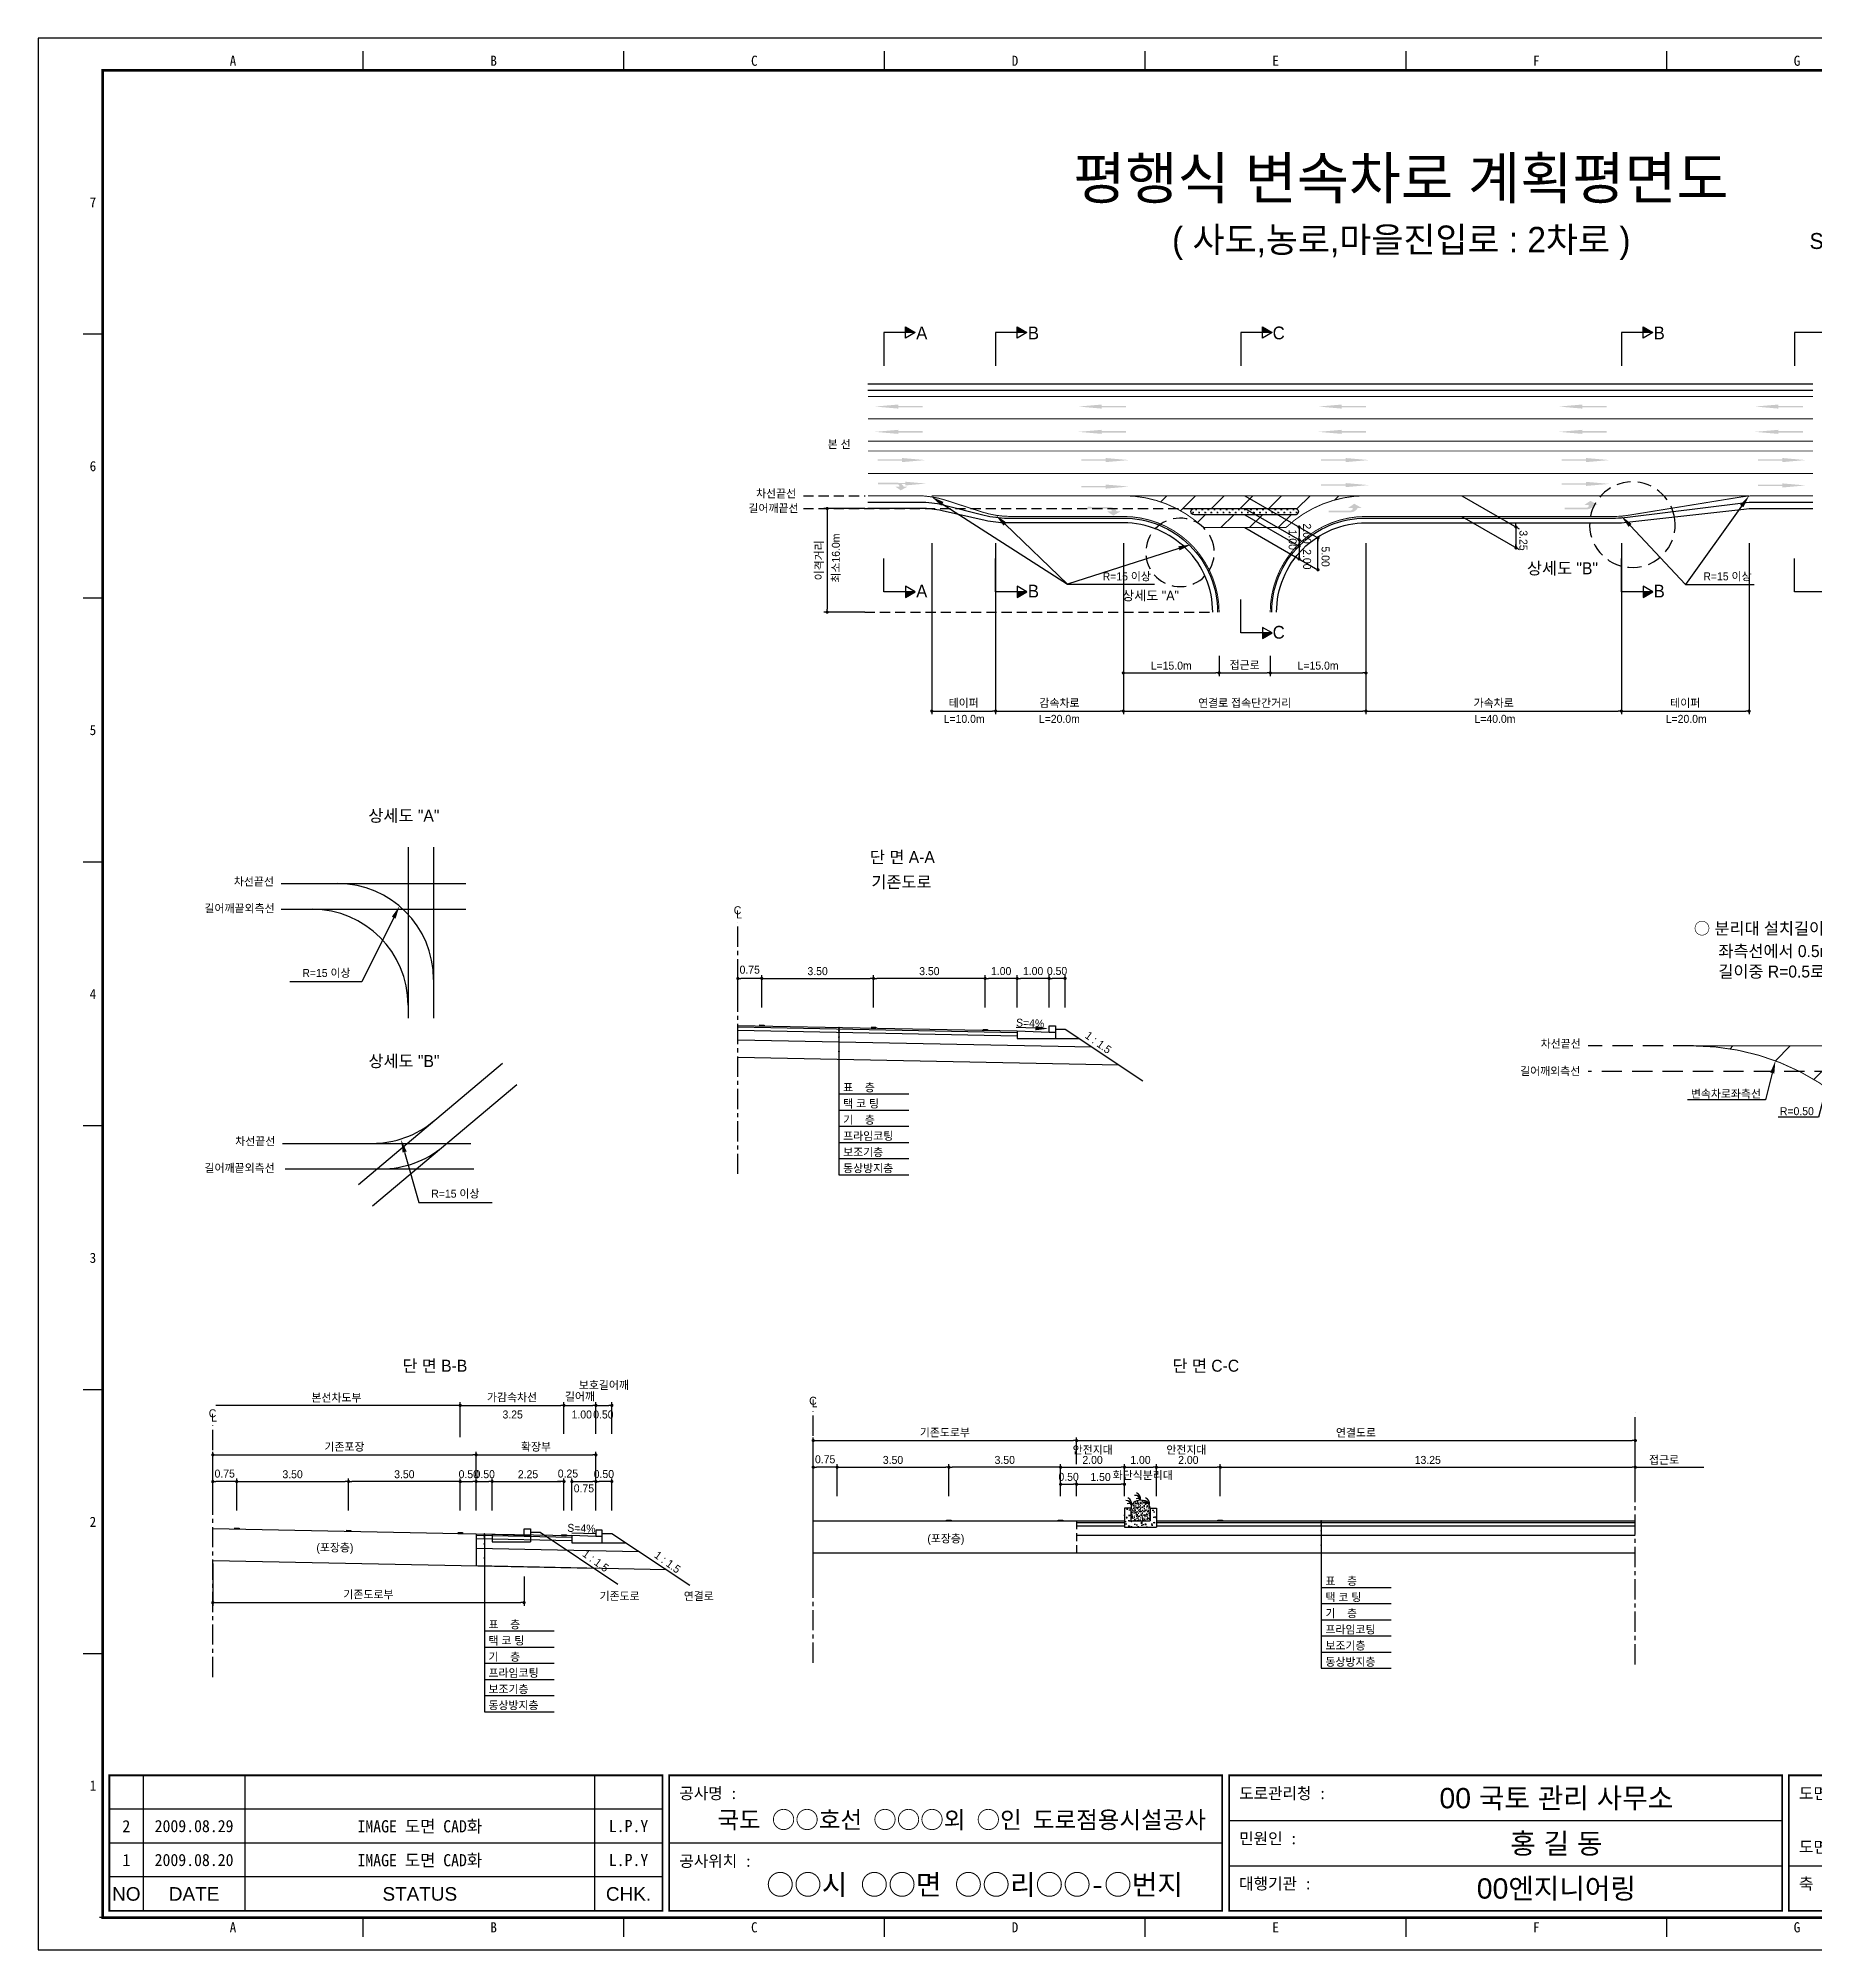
# Model space of a CAD drawing. Header units: millimetres. Extents: x 454 to 878, y -2 to 298.
# Drawn here: x 454.2 to 732.4, y -1.8 to 297.6 of the extents above; entities that cross this region are included whole.
import ezdxf
from ezdxf.enums import TextEntityAlignment as Align

# ---------------------------------------------------------------- set-up
doc = ezdxf.new("R2010")
doc.units = ezdxf.units.MM
doc.linetypes.add('CENTER', pattern=[50.8, 31.75, -6.35, 6.35, -6.35])
doc.linetypes.add('HIDDEN', pattern=[9.525, 6.35, -3.175])
for name, color, linetype in [('CC-GSTR-0004', 4, 'Continuous'), ('CM-LANE-0030', 30, 'Continuous'), ('CZ-DIMT-0002', 7, 'Continuous'), ('CZ-EXST-0002', 1, 'Continuous'), ('CZ-LIN1-0007', 7, 'Continuous'), ('CZ-LIN2-0003', 3, 'Continuous'), ('CZ-LINE-0001', 7, 'Continuous'), ('CZ-TEXT-BOX0', 7, 'Continuous'), ('TITLE', 7, 'Continuous')]:
    doc.layers.add(name, color=color, linetype=linetype)
doc.styles.add('견고딕', font='arial.ttf')
doc.styles.add('돋움', font='')
doc.styles.add('돋음체', font='')
doc.styles.get('돋움').set_extended_font_data('Dotum')
doc.styles.get('돋음체').set_extended_font_data('DotumChe')

# ---------------------------------------------------------------- blocks, each defined once
blk = doc.blocks.new('_Dot')
at = {"color": 0, "linetype": 'ByBlock', "lineweight": -2}
blk.add_line((-0.5, 0), (-1, 0), dxfattribs=at)
at = {"color": 0, "linetype": 'ByBlock', "const_width": 0.5}
blk.add_lwpolyline([(-0.25, 0, 1), (0.25, 0, 1)], format="xyb", close=True, dxfattribs=at)

msp = doc.modelspace()

# ---------------------------------------------------------------- hatches: boundary and pattern name
at = {"layer": 'CM-LANE-0030'}
h = msp.add_hatch(dxfattribs=at)
h.set_pattern_fill('ANSI31', color=256, style=0)
h.set_pattern_definition([(45, (-1037.6575, 456.7066), (-2.245064, 2.245064), [])])
h.paths.add_polyline_path([(624.12, 225.97, -0.191871), (636.67, 220.97), (649.57, 220.97, -0.191871), (662.12, 225.97)])
h.paths.add_polyline_path([(651.34, 223.07, 0.002096), (651.21, 222.97), (635.19, 222.97, -1), (635.19, 223.97), (651.05, 223.97, -0.732581)], flags=16)
h = msp.add_hatch(dxfattribs=at)
h.set_pattern_fill('ANSI31', color=256, scale=2, style=0)
h.set_pattern_definition([(45, (-566.4804, 595.911), (-4.490128, 4.490128), [])])
h.paths.add_polyline_path([(808.31, 129.8, -0.191871), (833.41, 139.8), (713.41, 139.8, -0.191871), (738.51, 129.8)])
h.paths.add_polyline_path([(735.23, 133.8, 0.002096), (734.97, 133.99, -0.732581), (735.55, 135.8), (811.27, 135.8, -0.732581), (811.85, 133.99, 0.002096), (811.59, 133.8)], flags=16)
at = {"layer": 'CZ-EXST-0002'}
h = msp.add_hatch(dxfattribs=at)
h.set_pattern_fill('AR-CONC', color=256, scale=0.01, style=0)
h.set_pattern_definition([(50, (-483.8197, 3548.2515), (1.8218467, -0.15939086), [0.1905, -2.0955]), (355, (-483.8197, 3548.2515), (-0.3524283, 1.9105664), [0.1524, -1.6764]), (100.451, (-483.6679, 3548.2382), (1.469425, 1.7511669), [0.1619, -1.7809]), (46.1842, (-483.8197, 3548.7595), (2.7107904, -0.4204233), [0.28575, -3.14325]), (96.6356, (-483.5938, 3548.7244), (2.3740423, 2.4742556), [0.24285, -2.67135]), (351.184, (-483.8197, 3548.7595), (2.374046, 2.4742512), [0.2286, -2.5146]), (21, (-483.5657, 3548.6325), (1.5161488, -1.0226552), [0.1905, -2.0955]), (326, (-483.5657, 3548.6325), (0.6180203, 1.8418797), [0.1524, -1.6764]), (71.4514, (-483.4393, 3548.5472), (2.1341649, 0.8192286), [0.1619, -1.7809]), (37.5, (-483.8197, 3548.25146), (0.03088603, 0.84555039), [0, -1.65608, 0, -1.7018, 0, -1.68275]), (7.5, (-483.8197, 3548.2515), (0.66819663, 1.00180575), [0, -0.97028, 0, -1.61798, 0, -0.64135]), (327.5, (-484.3861, 3548.25146), (1.35590595, -0.05728744), [0, -0.635, 0, -1.9812, 0, -2.6289]), (317.5, (-484.6401, 3548.2515), (1.4812918, 0.2542649), [0, -0.8255, 0, -1.31572, 0, -1.8669])])
h.paths.add_polyline_path([(629.3, 64.41), (629.3, 67.41), (628.3, 67.41), (628.3, 65.41), (625.3, 65.41), (625.3, 67.41), (624.3, 67.41), (624.3, 64.41)])
h = msp.add_hatch(dxfattribs=at)
h.set_pattern_fill('AR-SAND', color=256, scale=0.01, style=0)
h.set_pattern_definition([(37.5, (-483.8197, 3548.25146), (-0.016000313, 0.489413237), [0, -0.38608, 0, -0.4318, 0, -0.41275]), (7.5, (-483.8197, 3548.25146), (0.44952328, 0.7168251), [0, -0.20828, 0, -0.34798, 0, -0.13335]), (327.5, (-484.1321, 3548.25146), (0.79099237, 0.001437185), [0, -0.127, 0, -0.4572, 0, -0.5969]), (317.5, (-484.1321, 3548.25146), (0.76355645, 0.22292932), [0, -0.0635, 0, -0.29972, 0, -0.3429])])
edge = h.paths.add_edge_path()
edge.add_ellipse((626.8, 67.41), major_axis=(-1.5, 0), ratio=0.829212, start_angle=180, end_angle=360)
edge.add_line((625.3, 67.41), (625.3, 65.41))
edge.add_line((625.3, 65.41), (628.3, 65.41))
edge.add_line((628.3, 65.41), (628.3, 67.41))
at = {"layer": 'CZ-LIN1-0007'}
for points in [[(588.87, 240.25), (588.87, 240.04), (592.7, 240.04), (592.7, 239.82), (588.87, 239.82), (588.87, 239.61), (585.22, 239.93)], [(620.74, 240.25), (620.74, 240.04), (624.56, 240.04), (624.56, 239.82), (620.74, 239.82), (620.74, 239.61), (617.09, 239.93)], [(658.32, 240.25), (658.32, 240.04), (662.14, 240.04), (662.14, 239.82), (658.32, 239.82), (658.32, 239.61), (654.67, 239.93)], [(695.99, 240.25), (695.99, 240.04), (699.81, 240.04), (699.81, 239.82), (695.99, 239.82), (695.99, 239.61), (692.34, 239.93)], [(726.71, 240.25), (726.71, 240.04), (730.54, 240.04), (730.54, 239.82), (726.71, 239.82), (726.71, 239.61), (723.06, 239.93)], [(588.87, 236.29), (588.87, 236.08), (592.7, 236.08), (592.7, 235.86), (588.87, 235.86), (588.87, 235.65), (585.22, 235.97)], [(620.74, 236.29), (620.74, 236.08), (624.56, 236.08), (624.56, 235.86), (620.74, 235.86), (620.74, 235.65), (617.09, 235.97)], [(658.32, 236.29), (658.32, 236.08), (662.14, 236.08), (662.14, 235.86), (658.32, 235.86), (658.32, 235.65), (654.67, 235.97)], [(695.99, 236.29), (695.99, 236.08), (699.81, 236.08), (699.81, 235.86), (695.99, 235.86), (695.99, 235.65), (692.34, 235.97)], [(726.71, 236.29), (726.71, 236.08), (730.54, 236.08), (730.54, 235.86), (726.71, 235.86), (726.71, 235.65), (723.06, 235.97)], [(589.48, 231.87), (589.48, 231.66), (585.65, 231.66), (585.65, 231.45), (589.48, 231.45), (589.48, 231.23), (593.13, 231.55)], [(621.35, 231.87), (621.35, 231.66), (617.52, 231.66), (617.52, 231.45), (621.35, 231.45), (621.35, 231.23), (625, 231.55)], [(658.93, 231.87), (658.93, 231.66), (655.1, 231.66), (655.1, 231.45), (658.93, 231.45), (658.93, 231.23), (662.58, 231.55)], [(696.6, 231.87), (696.6, 231.66), (692.77, 231.66), (692.77, 231.45), (696.6, 231.45), (696.6, 231.23), (700.25, 231.55)], [(727.32, 231.87), (727.32, 231.66), (723.5, 231.66), (723.5, 231.45), (727.32, 231.45), (727.32, 231.23), (730.97, 231.55)], [(588.84, 227.99, -0.267976), (589.74, 227.38), (590.3, 227.38), (589.26, 226.81), (588.43, 227.38), (589.04, 227.38, 0.504994), (588.77, 227.75), (585.72, 227.77), (585.72, 228.01)], [(589.97, 228.16), (589.97, 227.97), (586.54, 227.97), (586.54, 227.78), (589.97, 227.78), (589.97, 227.58), (593.24, 227.87)], [(621.35, 227.72), (621.35, 227.5), (617.52, 227.5), (617.52, 227.29), (621.35, 227.29), (621.35, 227.08), (625, 227.4)], [(658.93, 227.95), (658.93, 227.74), (655.1, 227.74), (655.1, 227.52), (658.93, 227.52), (658.93, 227.31), (662.58, 227.63)], [(696.6, 228.14), (696.6, 227.93), (692.77, 227.93), (692.77, 227.72), (696.6, 227.72), (696.6, 227.5), (700.25, 227.82)], [(727.32, 227.9), (727.32, 227.68), (723.5, 227.68), (723.5, 227.47), (727.32, 227.47), (727.32, 227.25), (730.97, 227.58)], [(659.79, 223.37, 0.267976), (660.82, 224.06), (661.45, 224.05), (660.28, 224.71), (659.34, 224.06), (660.03, 224.06, -0.504994), (659.72, 223.64), (656.26, 223.62), (656.26, 223.35)], [(696.78, 223.83, 0.267976), (697.81, 224.51), (698.44, 224.51), (697.26, 225.17), (696.32, 224.52), (697.01, 224.52, -0.504994), (696.7, 224.1), (693.24, 224.08), (693.24, 223.81)], [(622.06, 224.21, -0.267976), (623.08, 223.52), (623.71, 223.52), (622.54, 222.86), (621.6, 223.51), (622.29, 223.52, 0.504994), (621.98, 223.93), (618.52, 223.95), (618.52, 224.23)], [(585.36, 142.59), (585.36, 142.71), (584.61, 142.73), (584.61, 142.6)], [(602.86, 142.24), (602.86, 142.36), (602.11, 142.38), (602.11, 142.25)], [(485.64, 64.15), (485.64, 64.27), (484.89, 64.29), (484.89, 64.16)], [(503.14, 63.8), (503.14, 63.92), (502.39, 63.94), (502.39, 63.81)], [(520.64, 63.45), (520.64, 63.57), (519.89, 63.59), (519.89, 63.46)], [(536.89, 63.12), (536.89, 63.25), (536.14, 63.26), (536.14, 63.14)], [(597.17, 65.41), (597.17, 65.53), (596.42, 65.53), (596.42, 65.41)], [(614.67, 65.41), (614.67, 65.53), (613.92, 65.53), (613.92, 65.41)], [(639.67, 65.41), (639.67, 65.53), (638.92, 65.53), (638.92, 65.41)]]:
    msp.add_hatch(color=256, dxfattribs=at).paths.add_polyline_path(points)
at = {"layer": 'CZ-LIN2-0003'}
h = msp.add_hatch(dxfattribs=at)
h.set_pattern_fill('CROSS', color=256, scale=0.075, style=0)
h.set_pattern_definition([(0, (-1037.6575, 456.7066), (0.47625, 0.47625), [0.238125, -0.714375]), (90, (-1037.53843, 456.5875), (-0.47625, 0.47625), [0.238125, -0.714375])])
h.paths.add_polyline_path([(651.21, 222.97, -0.002096), (651.34, 223.07, 0.732581), (651.05, 223.97), (635.19, 223.97, 1), (635.19, 222.97)])
msp.add_hatch(color=256, dxfattribs=at).paths.add_polyline_path([(567.86, 142.94), (567.86, 143.06), (567.11, 143.08), (567.11, 142.95)])
at = {"layer": 'CZ-LINE-0001'}
for points in [[(590.02, 252.4), (590.02, 251.52), (591.54, 251.52)], [(607.51, 252.4), (607.51, 251.52), (609.03, 251.52)], [(645.92, 252.4), (645.92, 251.52), (647.45, 251.52)], [(705.51, 252.4), (705.51, 251.52), (707.03, 251.52)], [(591.54, 210.92), (590.02, 210.92), (590.02, 210.04)], [(609.03, 210.92), (607.51, 210.92), (607.51, 210.04)], [(707.03, 210.92), (705.51, 210.92), (705.51, 210.04)], [(647.45, 204.48), (645.92, 204.48), (645.92, 203.6)]]:
    msp.add_hatch(color=256, dxfattribs=at).paths.add_polyline_path(points)

# ---------------------------------------------------------------- linework, layer by layer
at = {"color": 0, "linetype": 'ByBlock', "lineweight": -2}
for p, q in [((685.61, 221.32), (685.61, 221.57)), ((651.64, 220.82), (651.64, 220.57)), ((651.64, 219.32), (651.64, 219.57)), ((651.64, 218.82), (651.64, 218.57)), ((651.64, 218.32), (651.64, 218.57)), ((654.6, 219.11), (654.6, 218.86)), ((685.61, 220.82), (685.61, 220.57)), ((651.64, 216.32), (651.64, 216.57)), ((685.61, 218.07), (685.61, 218.32)), ((654.6, 214.61), (654.6, 214.86)), ((520.02, 83.5), (519.77, 83.5))]:
    msp.add_line(p, q, dxfattribs=at)
at = {"color": 0, "linetype": 'ByBlock', "const_width": 0.25}
for points in [[(651.64, 220.94, 1), (651.64, 221.19, 1)], [(651.64, 219.19, 1), (651.64, 218.94, 1)], [(651.64, 218.94, 1), (651.64, 219.19, 1)], [(654.6, 219.24, 1), (654.6, 219.49, 1)], [(685.61, 221.19, 1), (685.61, 220.94, 1)], [(685.61, 220.94, 1), (685.61, 221.19, 1)], [(651.64, 218.19, 1), (651.64, 217.94, 1)], [(651.64, 216.19, 1), (651.64, 215.94, 1)], [(685.61, 217.94, 1), (685.61, 217.69, 1)], [(654.6, 214.49, 1), (654.6, 214.24, 1)], [(520.14, 83.5, 1), (520.39, 83.5, 1)]]:
    msp.add_lwpolyline(points, format="xyb", close=True, dxfattribs=at)
at = {"layer": 'CC-GSTR-0004'}
for p, q in [((607.49, 142.14), (607.49, 140.94)), ((607.49, 142.14), (612.49, 141.94)), ((607.49, 140.94), (613.49, 140.94)), ((612.49, 141.94), (612.49, 142.94)), ((612.49, 142.94), (613.49, 142.94)), ((612.49, 141.94), (613.49, 141.94)), ((613.49, 142.94), (613.49, 140.94))]:
    msp.add_line(p, q, dxfattribs=at)
for points in [[(584.12, 243.5), (732.12, 243.5)], [(584.12, 242.5), (732.12, 242.5)], [(542.52, 62.95), (541.52, 62.95), (537.77, 63.1), (537.77, 61.95), (542.52, 61.95), (542.52, 63.95), (541.52, 63.95), (541.52, 62.95)]]:
    msp.add_lwpolyline(points, dxfattribs=at)
for points in [[(584.12, 224.97), (592.27, 224.97), (592.27, 224.97, -0.061321), (595.91, 224.53), (595.91, 224.53), (602.33, 222.92), (602.33, 222.92, 0.061321), (605.97, 222.47), (605.97, 222.47), (624.12, 222.47, -0.414214), (638.87, 207.72)], [(647.37, 207.72, -0.414214), (662.12, 222.47), (701.18, 222.47), (701.18, 222.47, 0.031099), (703.05, 222.59), (703.05, 222.59), (721.19, 224.86), (721.19, 224.86, -0.031099), (723.05, 224.97), (723.05, 224.97), (732.12, 224.97)], [(638.12, 207.72, 0.414214), (624.12, 221.72), (605.79, 221.72, -0.055385), (602.49, 222.09), (595.74, 223.61, 0.055385), (592.45, 223.97), (584.12, 223.97)], [(648.12, 207.72, -0.414214), (662.12, 221.72), (701.28, 221.72), (701.28, 221.72, 0.028015), (702.95, 221.82), (702.95, 221.82), (721.28, 223.88), (721.28, 223.88, -0.028015), (722.96, 223.97), (722.96, 223.97), (732.12, 223.97)]]:
    msp.add_lwpolyline(points, format="xyb", dxfattribs=at)
at = {"layer": 'CM-LANE-0030', "const_width": 0.15}
for points in [[(584.12, 234.5), (732.12, 234.5)], [(584.12, 232.97), (732.12, 232.97)]]:
    msp.add_lwpolyline(points, dxfattribs=at)
for points in [[(649.57, 220.97), (636.67, 220.97, 0.191871), (624.12, 225.97), (662.12, 225.97), (662.12, 225.97, 0.191871)], [(713.41, 139.8), (833.41, 139.8, 0.191871), (808.31, 129.8), (738.51, 129.8, 0.191871)]]:
    msp.add_lwpolyline(points, format="xyb", close=True, dxfattribs=at)
at = {"layer": 'CZ-EXST-0002'}
for p, q in [((512.11, 170.95), (512.11, 144.17)), ((516.1, 170.95), (516.1, 144.17)), ((492.22, 165.21), (521.17, 165.21)), ((492.22, 161.19), (521.17, 161.19)), ((504.32, 118.1), (526.87, 137.09)), ((506.53, 114.73), (529.13, 133.76)), ((492.45, 124.53), (521.93, 124.53)), ((492.86, 120.53), (522.41, 120.53)), ((481.52, 64.23), (525.27, 63.35)), ((525.27, 63.35), (525.27, 62.15)), ((525.27, 63.35), (530.27, 63.15)), ((530.27, 63.15), (530.27, 64.15)), ((530.27, 64.15), (531.27, 64.15)), ((530.27, 63.15), (531.27, 63.15)), ((531.27, 64.15), (531.27, 62.15)), ((531.27, 63.65), (532.77, 63.65)), ((532.77, 63.65), (544.97, 55.52)), ((575.55, 65.41), (616.8, 65.41)), ((525.27, 62.15), (531.27, 62.15)), ((575.55, 60.41), (616.8, 60.41)), ((481.52, 59.23), (541.2, 58.03))]:
    msp.add_line(p, q, dxfattribs=at)
at = {"layer": 'CZ-LIN1-0007'}
for p, q in [((596.38, 225.24), (596.38, 225.24)), ((601.86, 223.46), (601.86, 223.46)), ((606.49, 222.72), (606.49, 222.72)), ((567.86, 143.06), (567.86, 142.94)), ((584.61, 142.73), (585.36, 142.71)), ((584.61, 142.6), (585.36, 142.59)), ((585.36, 142.71), (585.36, 142.59)), ((602.11, 142.38), (602.86, 142.36)), ((602.11, 142.25), (602.86, 142.24)), ((602.86, 142.36), (602.86, 142.24)), ((484.89, 64.29), (485.64, 64.27)), ((484.89, 64.16), (485.64, 64.15)), ((485.64, 64.27), (485.64, 64.15)), ((502.39, 63.94), (503.14, 63.92)), ((502.39, 63.81), (503.14, 63.8)), ((503.14, 63.92), (503.14, 63.8)), ((519.89, 63.59), (520.64, 63.57)), ((519.89, 63.46), (520.64, 63.45)), ((520.64, 63.57), (520.64, 63.45)), ((536.14, 63.26), (536.89, 63.25)), ((536.14, 63.14), (536.89, 63.12)), ((536.89, 63.25), (536.89, 63.12)), ((596.42, 65.53), (597.17, 65.53)), ((596.42, 65.41), (596.42, 65.53)), ((597.17, 65.41), (596.42, 65.41)), ((597.17, 65.53), (597.17, 65.41)), ((613.92, 65.53), (614.67, 65.53)), ((613.92, 65.41), (613.92, 65.53)), ((614.67, 65.41), (613.92, 65.41)), ((614.67, 65.53), (614.67, 65.41)), ((638.92, 65.41), (638.92, 65.53)), ((638.92, 65.53), (639.67, 65.53)), ((639.67, 65.41), (638.92, 65.41)), ((639.67, 65.53), (639.67, 65.41))]:
    msp.add_line(p, q, dxfattribs=at)
at = {"layer": 'CZ-LIN1-0007', "const_width": 0.15}
for points in [[(584.12, 241.5), (732.12, 241.5)], [(609.12, 225.97), (624.12, 225.97)], [(662.12, 225.97), (692.12, 225.97)]]:
    msp.add_lwpolyline(points, dxfattribs=at)
at = {"layer": 'CZ-LIN1-0007', "linetype": 'HIDDEN', "const_width": 0.15}
for points in [[(584.12, 238), (732.12, 238)], [(584.12, 229.47), (732.12, 229.47)], [(594.12, 225.97), (609.12, 225.97)], [(692.12, 225.97), (722.12, 225.97)]]:
    msp.add_lwpolyline(points, dxfattribs=at)
at = {"layer": 'CZ-LIN1-0007', "const_width": 0.15}
for points in [[(584.12, 225.97), (591.74, 225.97, -0.07872), (596.38, 225.24), (596.38, 225.24), (601.86, 223.46), (601.86, 223.46, 0.07872), (606.49, 222.72), (606.49, 222.72), (624.12, 222.72, -0.414214), (639.12, 207.72)], [(732.12, 225.97), (723.33, 225.97), (723.33, 225.97, 0.040295), (720.92, 225.78), (720.92, 225.78), (703.31, 222.92), (703.31, 222.92, -0.040295), (700.91, 222.72), (662.12, 222.72), (662.12, 222.72, 0.414214), (647.12, 207.72)]]:
    msp.add_lwpolyline(points, format="xyb", dxfattribs=at)
at = {"layer": 'CZ-LIN1-0007'}
msp.add_lwpolyline([(591.74, 225.97), (591.74, 225.97)], close=True, dxfattribs=at)
at = {"layer": 'CZ-LIN2-0003'}
for p, q in [((563.74, 143.02), (607.49, 142.14)), ((563.74, 142.77), (607.49, 141.89)), ((563.74, 142.27), (607.49, 141.39)), ((563.74, 140.77), (619.16, 139.66)), ((567.11, 143.08), (567.86, 143.06)), ((567.11, 142.95), (567.86, 142.94)), ((613.49, 142.44), (614.99, 142.44)), ((613.49, 140.94), (617.24, 140.94)), ((614.99, 142.44), (627.19, 134.31)), ((563.74, 138.02), (623.42, 136.83)), ((625.3, 67.41), (624.3, 67.41)), ((624.3, 67.41), (624.3, 64.41)), ((625.3, 67.41), (625.3, 65.41)), ((628.3, 67.41), (629.3, 67.41)), ((628.3, 67.41), (628.3, 65.41)), ((629.3, 67.41), (629.3, 64.41)), ((522.77, 63.4), (522.77, 58.4)), ((522.77, 63.4), (537.77, 63.1)), ((522.77, 63.15), (537.77, 62.85)), ((542.52, 63.45), (544.02, 63.45)), ((544.02, 63.45), (556.22, 55.32)), ((616.8, 65.41), (624.3, 65.41)), ((616.8, 65.16), (624.3, 65.16)), ((616.8, 64.66), (624.3, 64.66)), ((616.8, 63.16), (704.3, 63.16)), ((624.3, 64.41), (629.3, 64.41)), ((625.3, 65.41), (628.3, 65.41)), ((629.3, 65.41), (704.3, 65.41)), ((629.3, 65.16), (704.3, 65.16)), ((629.3, 64.66), (704.3, 64.66)), ((522.77, 62.65), (537.77, 62.35)), ((522.77, 61.15), (548.23, 60.64)), ((542.52, 61.95), (546.27, 61.95)), ((616.8, 60.41), (704.3, 60.41)), ((522.77, 58.4), (552.48, 57.81))]:
    msp.add_line(p, q, dxfattribs=at)
msp.add_lwpolyline([(651.05, 223.97, -0.732581), (651.34, 223.07, 0.002096), (651.21, 222.97), (635.19, 222.97, -1), (635.19, 223.97)], format="xyb", close=True, dxfattribs=at)
for centre, radius, start, end in [((501.1, 150.21), 15, 0, 90), ((497.11, 146.19), 15, 0, 90), ((506.48, 139.53), 15, 270, 310.097), ((507.94, 135.53), 15, 270, 310.097), ((624.43, 68.09), 1, 347.1802, 67.3267), ((625.93, 68.53), 0.88, 7.8639, 92.7752), ((626.38, 68.5), 0.44, 19.771, 124.0366), ((625.82, 68.87), 1, 347.1802, 67.3267), ((627.21, 68.09), 1, 347.1802, 67.3267), ((624.53, 67.74), 0.88, 7.8639, 92.7752), ((624.99, 67.72), 0.44, 19.771, 124.0366), ((627.32, 67.74), 0.88, 7.8639, 92.7752), ((627.78, 67.72), 0.44, 19.771, 124.0366)]:
    msp.add_arc(centre, radius, start, end, dxfattribs=at)
msp.add_ellipse((626.8, 67.41), major_axis=(-1.5, 0), ratio=0.829212, start_param=3.141593, end_param=6.283185, dxfattribs=at)
at = {"layer": 'CZ-LINE-0001'}
for p, q in [((591.54, 251.52), (586.63, 251.52)), ((586.63, 251.52), (586.63, 246.29)), ((590.02, 250.64), (590.02, 252.4)), ((590.02, 252.4), (591.54, 251.52)), ((591.54, 251.52), (590.02, 250.64)), ((609.03, 251.52), (604.12, 251.52)), ((604.12, 251.52), (604.12, 246.29)), ((607.51, 250.64), (607.51, 252.4)), ((607.51, 252.4), (609.03, 251.52)), ((609.03, 251.52), (607.51, 250.64)), ((647.45, 251.52), (642.53, 251.52)), ((642.53, 251.52), (642.53, 246.29)), ((645.92, 250.64), (645.92, 252.4)), ((645.92, 252.4), (647.45, 251.52)), ((647.45, 251.52), (645.92, 250.64)), ((707.03, 251.52), (702.12, 251.52)), ((702.12, 251.52), (702.12, 246.29)), ((705.51, 250.64), (705.51, 252.4)), ((705.51, 252.4), (707.03, 251.52)), ((707.03, 251.52), (705.51, 250.64)), ((734.13, 251.52), (729.22, 251.52)), ((729.22, 251.52), (729.22, 246.29)), ((643.15, 225.97), (654.6, 219.36)), ((677.12, 225.97), (686.11, 220.78)), ((583.62, 223.97), (577.24, 223.97)), ((577.74, 223.47), (577.74, 208.22)), ((643.15, 223.97), (652.14, 218.78)), ((643.15, 222.97), (651.64, 218.07)), ((677.12, 222.72), (686.11, 217.53)), ((643.15, 220.97), (654.6, 214.36)), ((651.64, 220.57), (651.64, 219.57)), ((651.64, 218.57), (651.64, 216.07)), ((654.6, 214.36), (654.6, 219.36)), ((685.61, 220.57), (685.61, 217.57)), ((586.63, 210.92), (586.63, 216.16)), ((594.12, 218.52), (594.12, 191.74)), ((604.12, 218.52), (604.12, 191.74)), ((604.12, 218.52), (604.12, 191.74)), ((604.12, 210.92), (604.12, 216.16)), ((624.12, 218.52), (624.12, 191.74)), ((624.12, 218.52), (624.12, 191.74)), ((662.12, 218.52), (662.12, 191.74)), ((662.12, 218.52), (662.12, 191.74)), ((702.12, 218.52), (702.12, 191.74)), ((702.12, 218.52), (702.12, 191.74)), ((702.12, 210.92), (702.12, 216.16)), ((722.12, 218.52), (722.12, 191.74)), ((729.22, 210.92), (729.22, 216.16)), ((591.54, 210.92), (586.63, 210.92)), ((591.54, 210.92), (590.02, 211.8)), ((590.02, 211.8), (590.02, 210.04)), ((590.02, 210.04), (591.54, 210.92)), ((609.03, 210.92), (604.12, 210.92)), ((609.03, 210.92), (607.51, 211.8)), ((607.51, 211.8), (607.51, 210.04)), ((607.51, 210.04), (609.03, 210.92)), ((615.4, 212.13), (629, 212.13)), ((642.53, 204.48), (642.53, 209.71)), ((707.03, 210.92), (702.12, 210.92)), ((707.03, 210.92), (705.51, 211.8)), ((705.51, 211.8), (705.51, 210.04)), ((705.51, 210.04), (707.03, 210.92)), ((712.14, 212.08), (722.92, 212.08)), ((734.13, 210.92), (729.22, 210.92)), ((583.62, 207.72), (577.24, 207.72)), ((647.45, 204.48), (642.53, 204.48)), ((647.45, 204.48), (645.92, 205.35)), ((645.92, 205.35), (645.92, 203.6)), ((645.92, 203.6), (647.45, 204.48)), ((624.12, 200.89), (624.12, 197.71)), ((639.12, 200.89), (639.12, 197.71)), ((639.12, 200.89), (639.12, 197.71)), ((647.12, 200.89), (647.12, 197.71)), ((647.12, 200.89), (647.12, 197.71)), ((662.12, 200.89), (662.12, 197.71)), ((624.62, 198.21), (638.62, 198.21)), ((639.62, 198.21), (646.62, 198.21)), ((647.62, 198.21), (661.62, 198.21)), ((594.62, 192.24), (603.62, 192.24)), ((604.62, 192.24), (623.62, 192.24)), ((624.62, 192.24), (661.62, 192.24)), ((662.62, 192.24), (701.62, 192.24)), ((702.62, 192.24), (721.62, 192.24)), ((563.74, 145.81), (563.74, 150.86)), ((566.99, 150.36), (564.24, 150.36)), ((567.49, 145.81), (567.49, 150.86)), ((567.49, 145.81), (567.49, 150.86)), ((567.99, 150.36), (584.49, 150.36)), ((584.99, 145.81), (584.99, 150.86)), ((584.99, 145.81), (584.99, 150.86)), ((601.99, 150.36), (585.49, 150.36)), ((602.49, 145.81), (602.49, 150.86)), ((602.49, 145.81), (602.49, 150.86)), ((606.99, 150.36), (602.99, 150.36)), ((607.49, 145.81), (607.49, 150.86)), ((607.49, 145.81), (607.49, 150.86)), ((611.99, 150.36), (607.99, 150.36)), ((612.49, 145.81), (612.49, 150.86)), ((612.49, 148.26), (612.49, 150.86)), ((614.49, 150.36), (612.99, 150.36)), ((614.99, 145.81), (614.99, 150.86)), ((579.59, 142.7), (579.59, 119.62)), ((579.59, 132.28), (590.52, 132.28)), ((579.59, 129.74), (590.52, 129.74)), ((579.59, 127.21), (590.52, 127.21)), ((579.59, 124.68), (590.52, 124.68)), ((579.59, 122.15), (590.52, 122.15)), ((579.59, 119.62), (590.52, 119.62)), ((520.27, 78.52), (520.27, 84)), ((520.27, 79.02), (520.27, 84)), ((536.52, 79.02), (536.52, 84)), ((536.52, 79.02), (536.52, 84)), ((541.52, 79.02), (541.52, 84)), ((541.52, 79.02), (541.52, 84)), ((544.02, 79.02), (544.02, 84)), ((519.77, 83.5), (482.02, 83.5)), ((520.77, 83.5), (536.02, 83.5)), ((537.02, 83.5), (541.02, 83.5)), ((542.02, 83.5), (543.52, 83.5)), ((575.55, 74.31), (575.55, 78.49)), ((576.05, 77.99), (616.3, 77.99)), ((616.8, 74.31), (616.8, 78.49)), ((616.8, 74.31), (616.8, 78.49)), ((617.3, 77.99), (703.8, 77.99)), ((704.3, 74.31), (704.3, 78.49)), ((481.52, 72.07), (481.52, 76.25)), ((482.02, 75.75), (522.27, 75.75)), ((522.77, 72.07), (522.77, 76.25)), ((522.77, 72.07), (522.77, 76.25)), ((523.27, 75.75), (541.02, 75.75)), ((541.52, 72.07), (541.52, 76.25)), ((481.52, 67.02), (481.52, 72.07)), ((485.27, 67.02), (485.27, 72.07)), ((485.27, 67.02), (485.27, 72.07)), ((502.77, 67.02), (502.77, 72.07)), ((502.77, 67.02), (502.77, 72.07)), ((520.27, 67.02), (520.27, 72.07)), ((520.27, 67.02), (520.27, 72.07)), ((522.77, 67.02), (522.77, 72.07)), ((522.77, 67.02), (522.77, 72.07)), ((525.27, 67.02), (525.27, 72.07)), ((525.27, 67.02), (525.27, 72.07)), ((536.52, 67.02), (536.52, 72.07)), ((536.52, 67.02), (536.52, 72.07)), ((537.77, 67.02), (537.77, 72.07)), ((537.77, 67.02), (537.77, 72.07)), ((541.52, 69.47), (541.52, 72.07)), ((541.52, 67.02), (541.52, 72.07)), ((544.02, 67.02), (544.02, 72.07)), ((575.55, 54.23), (575.55, 74.64)), ((575.55, 69.26), (575.55, 74.31)), ((578.8, 73.81), (576.05, 73.81)), ((579.3, 69.26), (579.3, 74.31)), ((579.3, 69.26), (579.3, 74.31)), ((579.8, 73.81), (596.3, 73.81)), ((596.8, 69.26), (596.8, 74.31)), ((596.8, 69.26), (596.8, 74.31)), ((613.8, 73.81), (597.3, 73.81)), ((614.3, 69.26), (614.3, 74.31)), ((614.3, 69.26), (614.3, 74.31)), ((614.8, 73.81), (623.8, 73.81)), ((624.3, 69.26), (624.3, 74.31)), ((624.3, 69.26), (624.3, 74.31)), ((624.8, 73.81), (628.8, 73.81)), ((629.3, 69.26), (629.3, 74.31)), ((629.3, 69.26), (629.3, 74.31)), ((629.8, 73.81), (638.8, 73.81)), ((639.3, 69.26), (639.3, 74.31)), ((639.3, 69.26), (639.3, 74.31)), ((639.8, 73.81), (703.8, 73.81)), ((704.3, 69.26), (704.3, 74.31)), ((704.3, 73.81), (715.02, 73.81)), ((484.77, 71.57), (482.02, 71.57)), ((485.77, 71.57), (502.27, 71.57)), ((519.77, 71.57), (503.27, 71.57)), ((520.77, 71.57), (522.27, 71.57)), ((523.27, 71.57), (524.77, 71.57)), ((525.77, 71.57), (536.02, 71.57)), ((536.02, 71.57), (535.52, 71.57)), ((538.27, 71.57), (541.02, 71.57)), ((538.27, 71.57), (538.77, 71.57)), ((543.52, 71.57), (542.02, 71.57)), ((614.3, 69.26), (614.3, 71.64)), ((614.8, 71.14), (616.3, 71.14)), ((616.8, 69.26), (616.8, 71.64)), ((616.8, 69.26), (616.8, 71.64)), ((617.3, 71.14), (623.8, 71.14)), ((624.3, 69.26), (624.3, 71.64)), ((524.05, 63.38), (524.05, 35.52)), ((655.11, 65.41), (655.11, 42.32)), ((481.52, 58.73), (481.52, 52.11)), ((530.27, 56.72), (530.27, 52.11)), ((655.11, 54.98), (666.05, 54.98)), ((482.02, 52.61), (529.77, 52.61)), ((655.11, 52.45), (666.05, 52.45)), ((524.05, 48.17), (534.99, 48.17)), ((655.11, 49.92), (666.05, 49.92)), ((524.05, 45.64), (534.99, 45.64)), ((655.11, 47.39), (666.05, 47.39)), ((524.05, 43.11), (534.99, 43.11)), ((655.11, 44.85), (666.05, 44.85)), ((655.11, 42.32), (666.05, 42.32)), ((524.05, 40.58), (534.99, 40.58)), ((524.05, 38.05), (534.99, 38.05)), ((524.05, 35.52), (534.99, 35.52))]:
    msp.add_line(p, q, dxfattribs=at)
at = {"layer": 'CZ-LINE-0001', "linetype": 'HIDDEN', "ltscale": 0.25}
for p, q in [((574.01, 225.97), (583.67, 225.97)), ((574.01, 223.97), (635.19, 223.97)), ((583.62, 207.72), (638.12, 207.72))]:
    msp.add_line(p, q, dxfattribs=at)
at = {"layer": 'CZ-LINE-0001', "linetype": 'HIDDEN', "ltscale": 0.35}
for p, q in [((710.49, 222.22), (710.49, 222.22)), ((638.32, 217.72), (638.32, 217.72))]:
    msp.add_line(p, q, dxfattribs=at)
at = {"layer": 'CZ-LINE-0001', "linetype": 'CENTER', "ltscale": 0.1}
for p, q in [((563.74, 119.74), (563.74, 159.12)), ((575.55, 43.19), (575.55, 82.57)), ((704.3, 42.94), (704.3, 82.32)), ((481.52, 40.95), (481.52, 80.33))]:
    msp.add_line(p, q, dxfattribs=at)
at = {"layer": 'CZ-LINE-0001', "linetype": 'HIDDEN', "ltscale": 0.5}
for p, q in [((713.41, 139.8), (696.89, 139.8)), ((735.55, 135.8), (696.89, 135.8))]:
    msp.add_line(p, q, dxfattribs=at)
at = {"layer": 'CZ-LINE-0001', "linetype": 'HIDDEN', "ltscale": 0.2}
msp.add_line((616.8, 65.41), (616.8, 60.41), dxfattribs=at)
at = {"layer": 'CZ-LINE-0001'}
for points in [[(595.77, 224.71), (615.4, 212.13)], [(720.95, 224.35), (712.14, 212.08)], [(605.59, 221.52), (615.4, 212.13)], [(703.48, 221.31), (712.14, 212.08)], [(632.82, 217.72), (615.4, 212.13)], [(509.85, 159.89), (504.84, 149.86), (493.61, 149.86)], [(610.36, 142.58), (607.36, 142.7)], [(725.75, 135.54), (724.7, 131.36), (712.47, 131.36)], [(734.06, 132.82), (733.01, 128.64), (726.66, 128.64)], [(511.57, 123.18), (513.8, 115.3), (525.29, 115.3)], [(541.41, 63.36), (537.77, 63.51)]]:
    msp.add_lwpolyline(points, dxfattribs=at)
at = {"layer": 'CZ-LINE-0001', "linetype": 'HIDDEN', "ltscale": 0.35}
for centre, radius in [((703.84, 221.43), 6.7), ((633, 217.09), 5.36)]:
    msp.add_arc(centre, radius, 6.7667, 6.749, dxfattribs=at)
at = {"layer": 'CZ-LINE-0001', "linetype": 'ByBlock'}
for centre, start, end in [((579.58, 141.95), 0, 180), ((579.58, 141.95), 0, 180), ((579.58, 141.95), 180, 0), ((579.58, 141.95), 180, 0), ((579.58, 141.16), 0, 180), ((579.58, 141.16), 0, 180), ((579.58, 141.16), 180, 0), ((579.58, 141.16), 180, 0), ((579.59, 142.64), 0, 180), ((579.59, 142.64), 0, 180), ((579.59, 142.64), 180, 0), ((579.59, 142.64), 180, 0), ((579.59, 142.44), 0, 180), ((579.59, 142.44), 0, 180), ((579.59, 142.44), 180, 0), ((579.59, 142.44), 180, 0), ((579.59, 142.2), 0, 180), ((579.59, 142.2), 0, 180), ((579.59, 142.2), 180, 0), ((579.59, 142.2), 180, 0), ((579.58, 138.92), 0, 180), ((579.58, 138.92), 0, 180), ((579.58, 138.92), 180, 0), ((579.58, 138.92), 180, 0), ((655.11, 65.35), 0, 180), ((655.11, 65.35), 0, 180), ((655.11, 65.35), 180, 0), ((655.11, 65.35), 180, 0), ((655.11, 65.14), 0, 180), ((655.11, 65.14), 0, 180), ((655.11, 65.14), 180, 0), ((655.11, 65.14), 180, 0), ((655.11, 64.91), 0, 180), ((655.11, 64.91), 0, 180), ((655.11, 64.91), 180, 0), ((655.11, 64.91), 180, 0), ((655.11, 64.66), 0, 180), ((655.11, 64.66), 0, 180), ((655.11, 64.66), 180, 0), ((655.11, 64.66), 180, 0), ((655.11, 63.86), 0, 180), ((655.11, 63.86), 0, 180), ((655.11, 63.86), 180, 0), ((655.11, 63.86), 180, 0), ((655.11, 61.62), 0, 180), ((655.11, 61.62), 0, 180), ((655.11, 61.62), 180, 0), ((655.11, 61.62), 180, 0)]:
    msp.add_arc(centre, 0.0625, start, end, dxfattribs=at)
at = {"layer": 'CZ-LINE-0001'}
for centre, start, end in [((524.05, 63.32), 0, 180), ((524.05, 63.32), 0, 180), ((524.05, 63.32), 180, 0), ((524.05, 63.32), 180, 0), ((524.05, 63.12), 0, 180), ((524.05, 63.12), 0, 180), ((524.05, 63.12), 180, 0), ((524.05, 63.12), 180, 0), ((524.05, 62.88), 0, 180), ((524.05, 62.88), 0, 180), ((524.05, 62.88), 180, 0), ((524.05, 62.88), 180, 0), ((524.05, 62.63), 0, 180), ((524.05, 62.63), 0, 180), ((524.05, 62.63), 180, 0), ((524.05, 62.63), 180, 0), ((524.05, 61.83), 0, 180), ((524.05, 61.83), 0, 180), ((524.05, 61.83), 180, 0), ((524.05, 61.83), 180, 0), ((524.05, 59.6), 0, 180), ((524.05, 59.6), 0, 180), ((524.05, 59.6), 180, 0), ((524.05, 59.6), 180, 0)]:
    msp.add_arc(centre, 0.0625, start, end, dxfattribs=at)
for points in [[(595.59, 224.43), (594.09, 225.79), (595.95, 224.99)], [(720.68, 224.54), (722.12, 225.97), (721.22, 224.16)], [(605.36, 221.28), (604.15, 222.91), (605.82, 221.77)], [(703.24, 221.09), (702.11, 222.77), (703.73, 221.54)], [(632.72, 218.04), (634.73, 218.33), (632.92, 217.4)], [(509.55, 160.03), (510.74, 161.67), (510.15, 159.74)], [(610.37, 142.92), (612.36, 142.5), (610.35, 142.25)], [(725.43, 135.62), (726.24, 137.48), (726.07, 135.46)], [(511.25, 123.09), (511.02, 125.11), (511.89, 123.27)]]:
    msp.add_solid(points, dxfattribs=at)
at = {"layer": 'TITLE', "color": 7, "linetype": 'Continuous'}
for p, q in [((505.09, 292.58), (505.09, 295.6)), ((545.91, 292.58), (545.91, 295.6)), ((586.74, 292.58), (586.74, 295.6)), ((627.56, 292.58), (627.56, 295.6)), ((668.39, 292.58), (668.39, 295.6)), ((709.21, 292.58), (709.21, 295.6)), ((464.26, 251.25), (461.24, 251.25)), ((464.26, 209.92), (461.24, 209.92)), ((464.26, 168.59), (461.24, 168.59)), ((464.26, 127.26), (461.24, 127.26)), ((464.26, 85.93), (461.24, 85.93)), ((464.26, 44.6), (461.24, 44.6)), ((505.09, 0.25), (505.09, 3.28)), ((545.91, 0.25), (545.91, 3.28)), ((586.74, 0.25), (586.74, 3.28)), ((627.56, 0.25), (627.56, 3.28)), ((668.39, 0.25), (668.39, 3.28)), ((709.21, 0.25), (709.21, 3.28))]:
    msp.add_line(p, q, dxfattribs=at)
at = {"layer": 'TITLE', "ltscale": 150}
for p, q in [((470.63, 25.56), (470.63, 4.34)), ((486.55, 25.56), (486.55, 4.34)), ((541.32, 25.56), (541.32, 4.34)), ((551.93, 20.25), (465.32, 20.25)), ((640.67, 18.48), (727.28, 18.48)), ((551.93, 14.95), (465.32, 14.95)), ((639.61, 14.95), (553, 14.95)), ((551.93, 9.64), (465.32, 9.64)), ((640.67, 11.41), (727.28, 11.41)), ((728.34, 11.41), (814.95, 11.41))]:
    msp.add_line(p, q, dxfattribs=at)
at = {"layer": 'TITLE'}
msp.add_line((872.62, 3.28), (463.76, 3.28), dxfattribs=at)
msp.add_lwpolyline([(454.18, -1.76), (877.54, -1.76), (877.54, 297.62), (454.18, 297.62)], close=True, dxfattribs=at)
at = {"layer": 'TITLE', "linetype": 'Continuous', "const_width": 0.403}
msp.add_lwpolyline([(464.26, 3.28), (464.26, 292.58), (872.51, 292.58), (872.51, 3.28)], close=True, dxfattribs=at)
at = {"layer": 'TITLE', "ltscale": 150, "const_width": 0.265}
for points in [[(465.32, 25.56), (551.93, 25.56), (551.93, 4.34), (465.32, 4.34)], [(553, 25.56), (639.61, 25.56), (639.61, 4.34), (553, 4.34)], [(727.28, 4.34), (640.67, 4.34), (640.67, 25.56), (727.28, 25.56)], [(728.34, 25.56), (814.95, 25.56), (814.95, 4.34), (728.34, 4.34)]]:
    msp.add_lwpolyline(points, close=True, dxfattribs=at)

# ---------------------------------------------------------------- block references
at = {"layer": 'CZ-LINE-0001', "xscale": 0.5, "yscale": 0.5, "zscale": 0.5}
for p, rotation in [((577.74, 223.97), 90), ((577.74, 207.72), 270), ((624.12, 198.21), 180), ((639.12, 198.21), 180), ((647.12, 198.21), 180), ((594.12, 192.24), 180), ((604.12, 192.24), 180), ((624.12, 192.24), 180), ((662.12, 192.24), 180), ((702.12, 192.24), 180), ((563.74, 150.36), 180), ((567.49, 150.36), 180), ((584.99, 150.36), 180), ((602.49, 150.36), 180), ((607.49, 150.36), 180), ((612.49, 150.36), 180), ((520.27, 83.5), 180), ((536.52, 83.5), 180), ((541.52, 83.5), 180), ((575.55, 77.99), 180), ((616.8, 77.99), 180), ((481.52, 75.75), 180), ((522.77, 75.75), 180), ((575.55, 73.81), 180), ((579.3, 73.81), 180), ((596.8, 73.81), 180), ((614.3, 73.81), 180), ((624.3, 73.81), 180), ((629.3, 73.81), 180), ((639.3, 73.81), 180), ((481.52, 71.57), 180), ((485.27, 71.57), 180), ((502.77, 71.57), 180), ((520.27, 71.57), 180), ((522.77, 71.57), 180), ((525.27, 71.57), 180), ((537.77, 71.57), 180), ((537.77, 71.57), 180), ((541.52, 71.57), 180), ((614.3, 71.14), 180), ((616.8, 71.14), 180), ((481.52, 52.61), 180)]:
    msp.add_blockref('_Dot', p, dxfattribs=dict(at, rotation=rotation))
for p in [(639.12, 198.21), (647.12, 198.21), (662.12, 198.21), (604.12, 192.24), (624.12, 192.24), (662.12, 192.24), (702.12, 192.24), (722.12, 192.24), (567.49, 150.36), (584.99, 150.36), (602.49, 150.36), (607.49, 150.36), (612.49, 150.36), (614.99, 150.36), (536.52, 83.5), (541.52, 83.5), (544.02, 83.5), (616.8, 77.99), (704.3, 77.99), (522.77, 75.75), (541.52, 75.75), (579.3, 73.81), (596.8, 73.81), (614.3, 73.81), (624.3, 73.81), (629.3, 73.81), (639.3, 73.81), (704.3, 73.81), (485.27, 71.57), (502.77, 71.57), (520.27, 71.57), (522.77, 71.57), (525.27, 71.57), (536.52, 71.57), (536.52, 71.57), (541.52, 71.57), (544.02, 71.57), (616.8, 71.14), (624.3, 71.14), (530.27, 52.61)]:
    msp.add_blockref('_Dot', p, dxfattribs=at)

# ---------------------------------------------------------------- texts
at = {"layer": 'CZ-DIMT-0002', "style": '돋움'}
for s, height, p in [('A', 2, (592.55, 251.46)), ('B', 2, (610.04, 251.46)), ('C', 2, (648.45, 251.46)), ('B', 2, (708.04, 251.46)), ('본 선', 1.25, (579.62, 234.03)), ('길어깨끝선', 1.25, (569.33, 224)), ('차선끝선', 1.25, (569.74, 226.31)), ('상세도 "B"', 1.875, (692.89, 214.6)), ('R=15 이상', 1.25, (624.66, 213.33)), ('R=15 이상', 1.25, (718.73, 213.34)), ('A', 2, (592.55, 211.03)), ('B', 2, (610.04, 211.03)), ('상세도 "A"', 1.5, (628.39, 210.33)), ('B', 2, (708.04, 211.03)), ('C', 2, (648.45, 204.58)), ('L=10.0m', 1.25, (599.19, 191.02)), ('L=20.0m', 1.25, (614.1, 191.02)), ('L=40.0m', 1.25, (682.32, 191.02)), ('L=20.0m', 1.25, (712.27, 191.02)), ('차선끝선', 1.25, (487.95, 165.54)), ('길어깨끝외측선', 1.25, (485.71, 161.34)), ('C', 1.25, (563.7, 161.05)), ('L', 1.25, (563.96, 160.39)), ('R=15 이상', 1.25, (499.32, 151.22)), ('차선끝선', 1.25, (692.61, 140.14)), ('차선끝선', 1.25, (488.17, 124.86)), ('길어깨끝외측선', 1.25, (485.72, 120.68)), ('R=15 이상', 1.25, (519.51, 116.66)), ('C', 1.25, (575.51, 84.23)), ('L', 1.25, (575.77, 83.84)), ('C', 1.25, (481.48, 82.26)), ('L', 1.25, (481.74, 81.6))]:
    msp.add_text(s, height=height, dxfattribs=at).set_placement(p, align=Align.MIDDLE_CENTER)
msp.add_text('최소16.0m', height=1.25, rotation=90, dxfattribs=at).set_placement((579.72, 212.36))
for s, p in [('○ 분리대 설치길이는 접속되는 도로의 길어깨외측선과 변속차로의', (713.46, 158.2)), ('좌측선에서 0.5m만큼 평행 이동한 선이 교차하는 지점까지의', (717.31, 154.65)), ('길이중 R=0.5로 마감되는 부분까지로 한다.', (717.31, 151.45))]:
    msp.add_text(s, height=1.875, dxfattribs=at).set_placement(p, align=Align.MIDDLE_LEFT)
for s, rotation, p in [('S=4%', 357.7094, (609.53, 143.37)), ('1 : 1.5', 323.8881, (620.2, 140.33)), ('S=4%', 357.7094, (539.25, 64.25)), ('1 : 1.5', 323.8881, (541.49, 59.16)), ('1 : 1.5', 323.8881, (552.74, 58.96))]:
    msp.add_text(s, height=1.25, rotation=rotation, dxfattribs=at).set_placement(p, align=Align.MIDDLE_CENTER)
for s, p in [('길어깨외측선', (686.26, 135.23)), ('표    층', (580.24, 132.67)), ('변속차로좌측선', (713, 131.67)), ('기    층', (580.24, 127.6)), ('택 코 팅', (580.24, 130.13)), ('R=0.50', (726.94, 128.95)), ('프라임코팅', (580.24, 125.07)), ('보조기층', (580.24, 122.54)), ('동상방지층', (580.24, 120.01)), ('3.25', (526.89, 81.45)), ('1.00', (537.71, 81.45)), ('0.50', (541.1, 81.45)), ('안전지대', (616.18, 75.91)), ('안전지대', (630.85, 75.91)), ('접근로', (706.45, 74.34)), ('화단식분리대', (622.45, 71.94)), ('(포장층)', (593.43, 62.02)), ('(포장층)', (497.75, 60.61)), ('기존도로', (542.09, 53.01)), ('연결로', (555.28, 53.01)), ('표    층', (655.77, 55.37)), ('택 코 팅', (655.77, 52.84)), ('기    층', (655.77, 50.31)), ('표    층', (524.7, 48.56)), ('프라임코팅', (655.77, 47.77)), ('기    층', (524.7, 43.5)), ('택 코 팅', (524.7, 46.03)), ('보조기층', (655.77, 45.24)), ('프라임코팅', (524.7, 40.97)), ('동상방지층', (655.77, 42.71)), ('보조기층', (524.7, 38.44)), ('동상방지층', (524.7, 35.91))]:
    msp.add_text(s, height=1.25, dxfattribs=at).set_placement(p)
at = {"layer": 'CZ-DIMT-0002', "char_height": 1.25, "attachment_point": 5, "rotation": 270, "style": '돋움'}
for s, insert in [('\\A1;2.00', (652.89, 220.03)), ('1.00', (650.63, 219.07)), ('3.25', (686.77, 218.96)), ('2.00', (652.89, 216)), ('5.00', (655.78, 216.43))]:
    msp.add_mtext(s, dxfattribs=dict(at, insert=insert))
at = {"layer": 'CZ-DIMT-0002', "insert": (500.89, 84.64), "char_height": 1.25, "attachment_point": 5, "style": '돋움'}
msp.add_mtext('본선차도부', dxfattribs=at)
at = {"layer": 'CZ-LINE-0001', "insert": (576.54, 215.85), "char_height": 1.25, "attachment_point": 5, "rotation": 90, "style": '돋움'}
msp.add_mtext('\\A1;이격거리', dxfattribs=at)
at = {"layer": 'CZ-LINE-0001', "char_height": 1.25, "attachment_point": 5, "style": '돋움'}
for s, insert in [('\\A1;L=15.0m', (631.62, 199.35)), ('\\A1;접근로', (643.12, 199.39)), ('\\A1;L=15.0m', (654.62, 199.35)), ('\\A1;테이퍼', (599.12, 193.44)), ('\\A1;감속차로', (614.12, 193.44)), ('\\A1;연결로 접속단간거리', (643.12, 193.44)), ('\\A1;가속차로', (682.12, 193.44)), ('\\A1;테이퍼', (712.12, 193.44)), ('\\A1;0.75', (565.61, 151.73)), ('\\A1;3.50', (576.24, 151.5)), ('\\A1;3.50', (593.74, 151.5)), ('\\A1;1.00', (604.99, 151.51)), ('\\A1;1.00', (609.99, 151.51)), ('\\A1;0.50', (613.74, 151.53)), ('\\A1;보호길어깨', (542.77, 86.61)), ('\\A1;가감속차선', (528.39, 84.69)), ('\\A1;길어깨', (539.02, 84.82)), ('\\A1;기존도로부', (596.17, 79.18)), ('\\A1;연결도로', (660.55, 79.17)), ('\\A1;기존포장', (502.14, 76.95)), ('\\A1;확장부', (532.14, 76.95)), ('\\A1;0.75', (577.42, 75.05)), ('\\A1;3.50', (588.05, 74.95)), ('\\A1;3.50', (605.55, 74.95)), ('\\A1;2.00', (619.3, 74.95)), ('\\A1;1.00', (626.8, 74.95)), ('\\A1;2.00', (634.3, 74.95)), ('\\A1;13.25', (671.8, 74.95)), ('\\A1;0.75', (483.39, 72.81)), ('\\A1;3.50', (494.02, 72.71)), ('\\A1;3.50', (511.52, 72.71)), ('\\A1;0.50', (521.61, 72.72)), ('\\A1;0.50', (524.11, 72.72)), ('\\A1;2.25', (530.89, 72.71)), ('\\A1;0.25', (537.14, 72.82)), ('\\A1;0.50', (542.77, 72.74)), ('\\A1;0.50', (615.55, 72.3)), ('\\A1;1.50', (620.55, 72.28)), ('\\A1;0.75', (539.64, 70.5)), ('\\A1;기존도로부', (505.89, 53.81))]:
    msp.add_mtext(s, dxfattribs=dict(at, insert=insert))
at = {"layer": 'CZ-TEXT-BOX0', "style": '돋움'}
for s, p in [('상세도 "A"', (511.45, 175.86)), ('단 면 A-A', (589.52, 169.37)), ('기존도로', (589.37, 165.47)), ('상세도 "B"', (511.47, 137.43)), ('단 면 B-B', (516.3, 89.71)), ('단 면 C-C', (637.04, 89.71))]:
    msp.add_text(s, height=1.875, dxfattribs=at).set_placement(p, align=Align.MIDDLE_CENTER)
at = {"layer": 'TITLE', "color": 3, "linetype": 'Continuous', "style": '돋음체'}
for s, p in [('A', (484.68, 294.09)), ('B', (525.5, 294.09)), ('C', (566.33, 294.09)), ('D', (607.15, 294.09)), ('E', (647.97, 294.09)), ('F', (688.8, 294.09)), ('G', (729.62, 294.09)), ('7', (462.75, 271.92)), ('6', (462.75, 230.59)), ('5', (462.75, 189.26)), ('4', (462.75, 147.93)), ('3', (462.75, 106.6)), ('2', (462.75, 65.27)), ('1', (462.75, 23.95)), ('A', (484.68, 1.76)), ('B', (525.5, 1.76)), ('C', (566.33, 1.76)), ('D', (607.15, 1.76)), ('E', (647.97, 1.76)), ('F', (688.8, 1.76)), ('G', (729.62, 1.76))]:
    msp.add_text(s, height=1.59, dxfattribs=at).set_placement(p, align=Align.MIDDLE)
at = {"layer": 'TITLE', "style": '돋움'}
for s, height, p in [('평행식 변속차로 계획평면도', 6.5, (667.6, 275.7)), ('( 사도,농로,마을진입로 : 2차로 )', 4, (667.65, 266.07))]:
    msp.add_text(s, height=height, dxfattribs=at).set_placement(p, align=Align.MIDDLE_CENTER)
msp.add_text('S = 1 : 500', height=2.5, dxfattribs=at).set_placement((731.59, 265.86), align=Align.MIDDLE_LEFT)
at = {"layer": 'TITLE', "color": 7, "linetype": 'Continuous'}
for s, height, style, p in [('00 국토 관리 사무소', 3.1832, '견고딕', (691.93, 22.02)), ('국도 ○○호선 ○○○외 ○인 도로점용시설공사', 2.7, '돋음체', (598.8, 18.63)), ('홍 길 동', 3.183, '견고딕', (691.93, 14.95)), ('○○시 ○○면 ○○리○○-○번지', 3.1832, '돋음체', (600.83, 8.47)), ('00엔지니어링', 3.183, '견고딕', (691.93, 7.87))]:
    msp.add_text(s, height=height, dxfattribs=dict(at, style=style)).set_placement(p, align=Align.MIDDLE)
at = {"layer": 'TITLE', "style": '돋음체'}
for s, p in [('공사명 : ', (554.59, 21.84)), ('도로관리청 :', (642.26, 21.84)), ('도면명 :', (729.93, 21.84)), ('민원인 :', (642.26, 14.77)), ('도면번호 :', (729.93, 13.45)), ('공사위치 :', (554.59, 11.23)), ('대행기관 :', (642.26, 7.7)), ('축  척 :', (729.93, 7.7))]:
    msp.add_text(s, height=1.804, dxfattribs=at).set_placement(p)
at = {"layer": 'TITLE', "color": 1, "linetype": 'Continuous', "style": '돋음체'}
msp.add_text('2', height=1.91, dxfattribs=at).set_placement((467.98, 17.6), align=Align.MIDDLE)
at = {"layer": 'TITLE', "linetype": 'Continuous'}
for s, height, style, p in [('2009.08.29', 1.91, '돋음체', (478.59, 17.6)), ('L.P.Y', 1.91, '돋음체', (546.63, 17.6)), ('1', 1.91, '돋음체', (467.98, 12.29)), ('2009.08.20', 1.91, '돋음체', (478.59, 12.29)), ('L.P.Y', 1.91, '돋음체', (546.63, 12.29)), ('NO', 2.122, '견고딕', (467.98, 6.99)), ('DATE', 2.122, '견고딕', (478.59, 6.99)), ('STATUS', 2.122, '견고딕', (513.94, 6.99)), ('CHK.', 2.122, '견고딕', (546.63, 6.99))]:
    msp.add_text(s, height=height, dxfattribs=dict(at, style=style)).set_placement(p, align=Align.MIDDLE)
at = {"layer": 'TITLE', "style": '돋음체'}
for p in [(513.94, 17.6), (513.94, 12.29)]:
    msp.add_text('IMAGE 도면 CAD화', height=1.9099, dxfattribs=at).set_placement(p, align=Align.MIDDLE)

doc.saveas('drawing.dxf')
